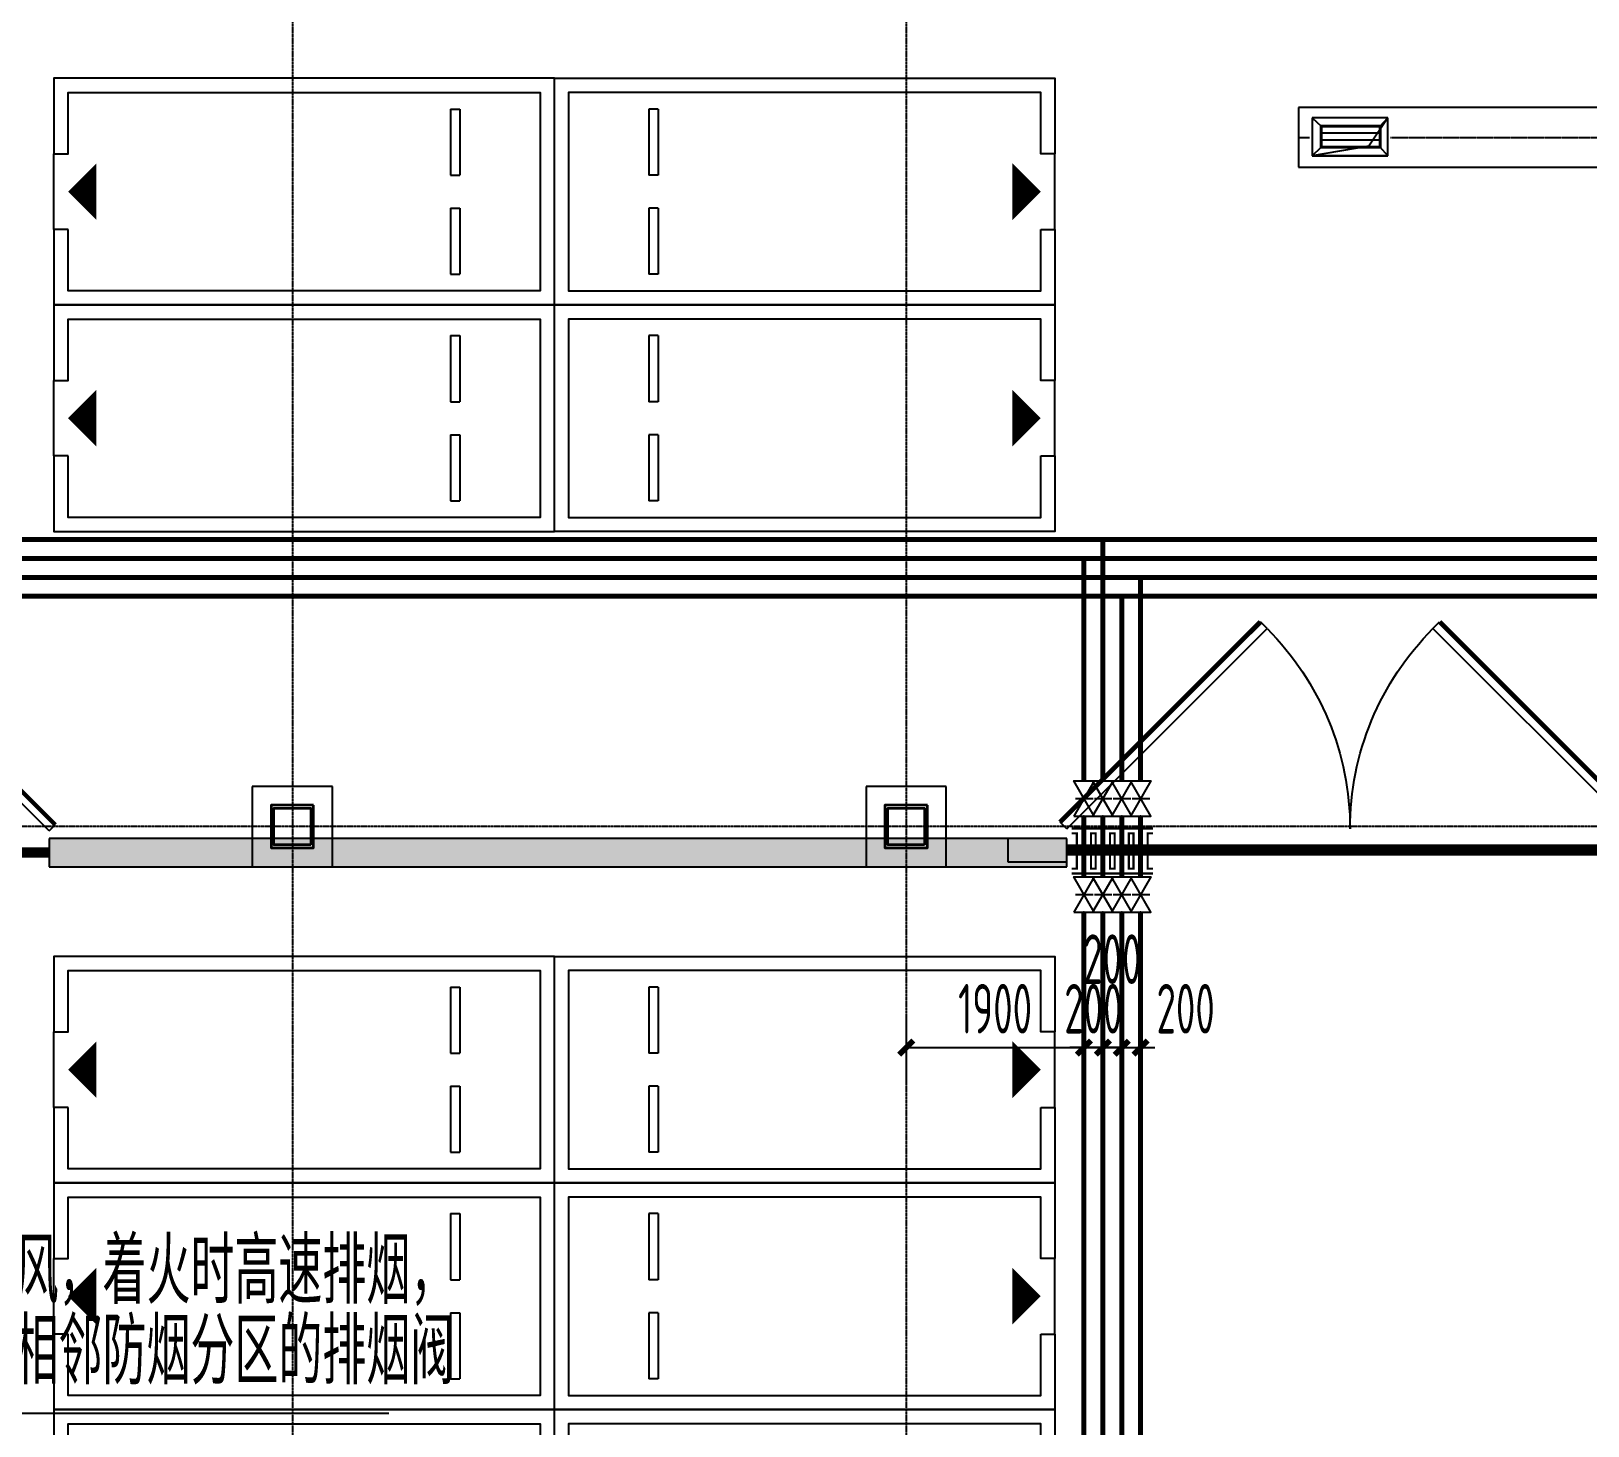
# Model space of a CAD drawing. Extents: x -20827274 to 1300756471, y -549375 to 3431892.
# Drawn here: x 50475 to 66960, y -213858 to -199085 of the extents above; entities that cross this region are included whole.
import ezdxf

# ---------------------------------------------------------------- set-up
doc = ezdxf.new("R2010")
doc.units = 0
doc.header["$LTSCALE"] = 10
for name, pattern in [('CENTER2', [1.125, 0.75, -0.125, 0.125, -0.125]), ('DASH', [0.35, 0.25, -0.1]), ('暖附图底图$0$DASH', [0.35, 0.25, -0.1]), ('暖附图底图$0$DOTE', [2.42, 2, -0.2, 0.02, -0.2])]:
    doc.linetypes.add(name, pattern=pattern)
for name, color, linetype in [('1-zs', 3, 'Continuous'), ('1-标注暖通', 4, 'Continuous'), ('DUCT-排烟中心线', 5, 'CENTER2'), ('DUCT-排烟管', 2, 'Continuous'), ('DUCT-排烟管立管', 2, 'Continuous'), ('DUCT-排烟管端线', 4, 'Continuous'), ('DUCT-排风风口', 7, 'Continuous'), ('H-PIPE-空冷供水', 122, 'Continuous'), ('H-PIPE-空冷回水', 122, 'DASH'), ('H-VALVE-空冷供水', 7, 'Continuous'), ('H-VALVE-空冷回水', 7, 'Continuous'), ('TH_DIM', 3, 'Continuous'), ('暖附图底图$0$00-停车位', 8, 'Continuous'), ('暖附图底图$0$1-标注暖通', 8, 'Continuous'), ('暖附图底图$0$A-COLUMN', 8, 'Continuous'), ('暖附图底图$0$A-PUB_HATCH', 8, 'Continuous'), ('暖附图底图$0$A-WALL', 8, 'Continuous'), ('暖附图底图$0$A-WINDOW', 8, 'Continuous'), ('暖附图底图$0$DOOR_FIRE', 8, 'Continuous'), ('暖附图底图$0$DOTE', 8, 'Continuous'), ('暖附图底图$0$S-柱', 8, 'Continuous'), ('暖附图底图$0$S-柱-填充', 8, 'Continuous'), ('暖附图底图$0$WINDOW_RF', 8, 'Continuous')]:
    doc.layers.add(name, color=color, linetype=linetype)
doc.styles.add('8B2_02_T3', font='tssdeng.shx', dxfattribs={"width": 0.6, "bigfont": 'TSSDCHN.shx'})
doc.styles.get("Standard").update_dxf_attribs({"font": 'TSSDENG.shx', "width": 0.7, "bigfont": 'TSSDCHN.shx'})
doc.dimstyles.new('_TCH_ARCH&&150', dxfattribs={"dimtxt": 525, "dimasz": 150, "dimexe": 375, "dimexo": 450, "dimgap": 150, "dimtad": 1, "dimdec": 0, "dimrnd": 50, "dimzin": 0, "dimdsep": 46, "dimtxsty": '8B2_02_T3', "dimblk": 'ARCHTICK', "dimcen": 0.09, "dimclrt": 7, "dimazin": 2, "dimtfac": 1, "dimtdec": 0, "dimtix": 1, "dimtmove": 2, "dimatfit": 3, "dimfxl": 0, "dimtolj": 1, "dimtzin": 0, "dimarcsym": 0})

# ---------------------------------------------------------------- blocks, each defined once
blk = doc.blocks.new('$风口$00000108')
for p, q in [((-250, 135), (-190, 75)), ((-250, -135), (-250, 135)), ((250, 135), (200, 75)), ((250, 135), (250, -135)), ((200, 25), (-190, 25)), ((-250, -135), (-190, -75)), ((200, -25), (-190, -25)), ((200, -75), (250, -135)), ((250, -135), (-250, -135))]:
    blk.add_line(p, q)
at = {"linetype": 'Continuous'}
blk.add_line((250, 135), (-250, 135), dxfattribs=at)
at = {"lineweight": 40}
for p, q in [((-190, 75), (200, 75)), ((-190, -75), (-190, 75)), ((200, 75), (200, -75)), ((-190, -75), (200, -75))]:
    blk.add_line(p, q, dxfattribs=at)
blk = doc.blocks.new('暖附图底图$0$车位2400x5300')
at = {"layer": '暖附图底图$0$00-停车位', "color": 251}
for p, q in [((-875, -1000), (-175, -1000)), ((-875, -1100), (-875, -1000)), ((-875, -1100), (-175, -1100)), ((-175, -1100), (-175, -1000)), ((175, -1000), (875, -1000)), ((175, -1100), (175, -1000)), ((175, -1100), (875, -1100)), ((875, -1100), (875, -1000)), ((400, -5300), (-400, -5300))]:
    blk.add_line(p, q, dxfattribs=at)
blk.add_lwpolyline([(400, -5150), (400, -5300), (1200, -5300), (1200, 0), (-1200, 0), (-1200, -5300), (-400, -5300), (-400, -5150), (-1050, -5150), (-1050, -150), (1050, -150), (1050, -5150), (400, -5150)], dxfattribs=at)
blk.add_lwpolyline([(0, -5150, 0, 600, 0), (0, -4850, 600, 600, 0)], format="xyseb", dxfattribs=at)
blk = doc.blocks.new('暖附图底图$0$A$C7EFF042E')
at = {"layer": '暖附图底图$0$A-COLUMN', "color": 6}
for p, q in [((36675, -26825), (35825, -26825)), ((35825, -26825), (35825, -27675)), ((36675, -27675), (36675, -26825)), ((43175, -26825), (42325, -26825)), ((42325, -26825), (42325, -27675)), ((43175, -27675), (43175, -26825)), ((35825, -27675), (36675, -27675)), ((42325, -27675), (43175, -27675))]:
    blk.add_line(p, q, dxfattribs=at)
at = {"layer": '暖附图底图$0$S-柱', "color": 6, "lineweight": 35}
for points in [[(36475, -27025), (36025, -27025), (36025, -27475), (36475, -27475)], [(36475, -27025), (36025, -27025), (36025, -27475), (36475, -27475)], [(42975, -27025), (42525, -27025), (42525, -27475), (42975, -27475)], [(42975, -27025), (42525, -27025), (42525, -27475), (42975, -27475)]]:
    blk.add_lwpolyline(points, close=True, dxfattribs=at)
at = {"layer": '暖附图底图$0$S-柱-填充', "color": 6, "lineweight": 35}
for points in [[(36445, -27445), (36055, -27445), (36055, -27055), (36445, -27055)], [(42945, -27445), (42555, -27445), (42555, -27055), (42945, -27055)]]:
    blk.add_lwpolyline(points, close=True, dxfattribs=at)
blk = doc.blocks.new('暖附图底图$0$$DorLib2D$00000091')
for p, q in [((-0.5, 0.0417), (-0.1464, 0.3952)), ((-0.1464, 0.3952), (-0.1582, 0.407)), ((0.1464, 0.3952), (0.1582, 0.407)), ((0.5, 0.0417), (0.1464, 0.3952)), ((-0.5, 0.0417), (-0.5118, 0.0535)), ((0.5, 0.0417), (0.5118, 0.0535))]:
    blk.add_line(p, q)
at = {"const_width": 0.00833}
for points in [[(-0.5118, 0.0535), (-0.1582, 0.407)], [(0.5118, 0.0535), (0.1582, 0.407)]]:
    blk.add_lwpolyline(points, dxfattribs=at)
for centre, start, end in [((-0.5, 0.0417), 0, 45), ((0.5, 0.0417), 135, 180)]:
    blk.add_arc(centre, 0.5, start, end)
blk = doc.blocks.new('暖附图底图$0$$DorLib2D$00000213')
at = {"color": 0, "linetype": '暖附图底图$0$DASH', "const_width": 0.02}
blk.add_lwpolyline([(0.5, 0), (-0.5, 0)], dxfattribs=at)
blk = doc.blocks.new('暖附图底图$0$AFSFCS')
at = {"layer": '暖附图底图$0$A-PUB_HATCH'}
blk.add_hatch(color=256, dxfattribs=at).paths.add_polyline_path([(50666.4, -207935.4), (61441.4, -207935.4), (61441.4, -207635.4), (50666.4, -207635.4)])
at = {"layer": '暖附图底图$0$A-WALL'}
for p, q in [((61441.4, -207635.4), (50666.4, -207635.4)), ((50666.4, -207635.4), (50666.4, -207935.4)), ((61441.4, -207635.4), (60816.4, -207635.4)), ((60816.4, -207635.4), (60816.4, -207885.4)), ((61441.4, -207935.4), (61441.4, -207635.4)), ((61441.4, -207885.4), (61441.4, -207635.4)), ((50666.4, -207935.4), (61441.4, -207935.4)), ((60816.4, -207885.4), (61441.4, -207885.4))]:
    blk.add_line(p, q, dxfattribs=at)
at = {"layer": '暖附图底图$0$DOTE', "color": 16, "linetype": '暖附图底图$0$DOTE', "ltscale": 1.5}
for p, q in [((53241.4, -155629.3), (53241.4, -385768.2)), ((59741.4, -155629.3), (59741.4, -385768.2)), ((145070.3, -207510.4), (4332, -207510.4))]:
    blk.add_line(p, q, dxfattribs=at)
blk.add_blockref('暖附图底图$0$A$C7EFF042E', (16991.4, -180260.4))
at = {"layer": '暖附图底图$0$00-停车位', "rotation": 270}
for p in [(56016.4, -200785.4), (56016.4, -203185.4), (56016.4, -210085.4), (56016.4, -212485.4), (56016.4, -214885.4)]:
    blk.add_blockref('暖附图底图$0$车位2400x5300', p, dxfattribs=at)
at = {"layer": '暖附图底图$0$00-停车位', "xscale": -1, "rotation": 89.99999997188226}
for p in [(56016.4, -200785.4), (56016.4, -203185.4), (56016.4, -210085.4), (56016.4, -212485.4), (56016.4, -214885.4)]:
    blk.add_blockref('暖附图底图$0$车位2400x5300', p, dxfattribs=at)
at = {"layer": '暖附图底图$0$A-WINDOW', "xscale": -5500, "yscale": 5500, "zscale": 100, "rotation": 180}
blk.add_blockref('暖附图底图$0$$DorLib2D$00000213', (47916.4, -207785.4), dxfattribs=at)
at = {"layer": '暖附图底图$0$DOOR_FIRE', "xscale": 6000, "yscale": 6000, "zscale": 250, "rotation": 180}
blk.add_blockref('暖附图底图$0$$DorLib2D$00000213', (64441.4, -207760.4), dxfattribs=at)
at = {"layer": '暖附图底图$0$WINDOW_RF', "rotation": 180}
for p, xscale, yscale, zscale in [((64441.4, -207785.4), 6000, -6000, 300), ((47916.4, -207785.4), 5500, -5500, 100)]:
    blk.add_blockref('暖附图底图$0$$DorLib2D$00000091', p, dxfattribs=dict(at, xscale=xscale, yscale=yscale, zscale=zscale))
blk = doc.blocks.new('暖附图底图')
at = {"layer": '暖附图底图$0$1-标注暖通', "linetype": '暖附图底图$0$DASH'}
blk.add_blockref('暖附图底图$0$AFSFCS', (500000, 0), dxfattribs=at)
blk = doc.blocks.new('_ArchTick')
at = {"color": 0, "linetype": 'ByBlock', "const_width": 0.4}
blk.add_lwpolyline([(-0.5, -0.5), (0.5, 0.5)], dxfattribs=at)
blk = doc.blocks.new('*D1110')
at = {"layer": 'Defpoints', "color": 0, "transparency": 16777216}
for p in [(59741, -209052), (61624, -209052), (61624, -209852)]:
    blk.add_point(p, dxfattribs=at)
at = {"layer": 'TH_DIM', "color": 0, "lineweight": -2, "transparency": 16777216}
for p, q in [((59741, -209502), (59741, -210227)), ((61624, -209502), (61624, -210227)), ((59741, -209852), (61624, -209852))]:
    blk.add_line(p, q, dxfattribs=at)
at = {"layer": 'TH_DIM', "color": 0, "lineweight": -2, "transparency": 16777216, "xscale": 150, "yscale": 150, "zscale": 150, "rotation": 180}
blk.add_blockref('_ArchTick', (59741, -209852), dxfattribs=at)
at = {"layer": 'TH_DIM', "color": 0, "lineweight": -2, "transparency": 16777216, "xscale": 150, "yscale": 150, "zscale": 150}
blk.add_blockref('_ArchTick', (61624, -209852), dxfattribs=at)
at = {"layer": 'TH_DIM', "color": 7, "transparency": 16777216, "insert": (60683, -209440), "char_height": 525, "attachment_point": 5, "style": '8B2_02_T3'}
blk.add_mtext('\\A1;1900', dxfattribs=at)
blk = doc.blocks.new('*D1111')
at = {"layer": 'Defpoints', "color": 0, "transparency": 16777216}
for p in [(61624, -209052), (61824, -209052), (61824, -209852)]:
    blk.add_point(p, dxfattribs=at)
at = {"layer": 'TH_DIM', "color": 0, "lineweight": -2, "transparency": 16777216}
for p, q in [((61624, -209502), (61624, -210227)), ((61824, -209502), (61824, -210227)), ((61624, -209852), (61474, -209852)), ((61624, -209852), (61824, -209852)), ((61824, -209852), (61974, -209852))]:
    blk.add_line(p, q, dxfattribs=at)
at = {"layer": 'TH_DIM', "color": 0, "lineweight": -2, "transparency": 16777216, "xscale": 150, "yscale": 150, "zscale": 150}
blk.add_blockref('_ArchTick', (61624, -209852), dxfattribs=at)
at = {"layer": 'TH_DIM', "color": 0, "lineweight": -2, "transparency": 16777216, "xscale": 150, "yscale": 150, "zscale": 150, "rotation": 180}
blk.add_blockref('_ArchTick', (61824, -209852), dxfattribs=at)
at = {"layer": 'TH_DIM', "color": 7, "transparency": 16777216, "insert": (61724, -209440), "char_height": 525, "attachment_point": 5, "style": '8B2_02_T3'}
blk.add_mtext('\\A1;200', dxfattribs=at)
blk = doc.blocks.new('*D1112')
at = {"layer": 'Defpoints', "color": 0, "transparency": 16777216}
for p in [(61824, -209052), (62024, -209052), (62024, -209852)]:
    blk.add_point(p, dxfattribs=at)
at = {"layer": 'TH_DIM', "color": 0, "lineweight": -2, "transparency": 16777216}
for p, q in [((61824, -209502), (61824, -210227)), ((62024, -209502), (62024, -210227)), ((61824, -209852), (61674, -209852)), ((61824, -209852), (62024, -209852)), ((62024, -209852), (62174, -209852))]:
    blk.add_line(p, q, dxfattribs=at)
at = {"layer": 'TH_DIM', "color": 0, "lineweight": -2, "transparency": 16777216, "xscale": 150, "yscale": 150, "zscale": 150}
blk.add_blockref('_ArchTick', (61824, -209852), dxfattribs=at)
at = {"layer": 'TH_DIM', "color": 0, "lineweight": -2, "transparency": 16777216, "xscale": 150, "yscale": 150, "zscale": 150, "rotation": 180}
blk.add_blockref('_ArchTick', (62024, -209852), dxfattribs=at)
at = {"layer": 'TH_DIM', "color": 7, "transparency": 16777216, "insert": (61924, -208915), "char_height": 525, "attachment_point": 5, "style": '8B2_02_T3'}
blk.add_mtext('\\A1;200', dxfattribs=at)
blk = doc.blocks.new('*D1113')
at = {"layer": 'Defpoints', "color": 0, "transparency": 16777216}
for p in [(62024, -209052), (62224, -209052), (62224, -209852)]:
    blk.add_point(p, dxfattribs=at)
at = {"layer": 'TH_DIM', "color": 0, "lineweight": -2, "transparency": 16777216}
for p, q in [((62024, -209502), (62024, -210227)), ((62224, -209502), (62224, -210227)), ((62024, -209852), (61874, -209852)), ((62024, -209852), (62224, -209852)), ((62224, -209852), (62374, -209852))]:
    blk.add_line(p, q, dxfattribs=at)
at = {"layer": 'TH_DIM', "color": 0, "lineweight": -2, "transparency": 16777216, "xscale": 150, "yscale": 150, "zscale": 150}
blk.add_blockref('_ArchTick', (62024, -209852), dxfattribs=at)
at = {"layer": 'TH_DIM', "color": 0, "lineweight": -2, "transparency": 16777216, "xscale": 150, "yscale": 150, "zscale": 150, "rotation": 180}
blk.add_blockref('_ArchTick', (62224, -209852), dxfattribs=at)
at = {"layer": 'TH_DIM', "color": 7, "transparency": 16777216, "insert": (62701, -209440), "char_height": 525, "attachment_point": 5, "style": '8B2_02_T3'}
blk.add_mtext('\\A1;200', dxfattribs=at)
blk = doc.blocks.new('$VALVE$00000296')
for points in [[(-125, 72), (-125, -72), (125, 72), (125, -72), (-125, 72)], [(0, 60), (0, -64)]]:
    blk.add_lwpolyline(points)
for p in [(-125, 0), (125, 0)]:
    blk.add_point(p)
blk = doc.blocks.new('$VALVE$00000547')
at = {"const_width": 30}
for points in [[(-317, 175), (-317, 175), (-317, -175)], [(0, 100), (-250, 100), (-250, 175)], [(0, 100), (0, 175)], [(0, 100), (250, 100), (250, 175)], [(317, 175), (317, 175), (317, -175)], [(-250, -175), (-250, -100), (0, -100)], [(0, -175), (0, -100)], [(250, -175), (250, -100), (0, -100)]]:
    blk.add_lwpolyline(points, dxfattribs=at)

msp = doc.modelspace()

# ---------------------------------------------------------------- linework, layer by layer
at = {"layer": '1-标注暖通'}
msp.add_line((54263.1, -213727.1), (45706.6, -213727.1), dxfattribs=at)
at = {"layer": 'DUCT-排烟中心线'}
for p, q in [((63896.8, -200210.4), (64011.4, -200210.4)), ((64871.4, -200210.4), (78993.4, -200210.4))]:
    msp.add_line(p, q, dxfattribs=at)
at = {"layer": 'DUCT-排烟管'}
for p, q in [((78993.4, -199895.4), (63896.8, -199895.4)), ((63896.8, -199895.4), (63896.8, -200525.4)), ((63896.8, -200525.4), (78993.4, -200525.4))]:
    msp.add_line(p, q, dxfattribs=at)
at = {"layer": 'DUCT-排烟管立管'}
for p, q in [((64841.4, -200004.7), (64041.4, -200004.7)), ((64041.4, -200004.7), (64041.4, -200404.7)), ((64841.4, -200404.7), (64841.4, -200004.7)), ((64041.4, -200404.7), (64841.4, -200404.7))]:
    msp.add_line(p, q, dxfattribs=at)
at = {"layer": 'DUCT-排烟管端线'}
for p, q in [((64841.4, -200004.7), (64641.4, -200304.7)), ((64641.4, -200304.7), (64041.4, -200404.7))]:
    msp.add_line(p, q, dxfattribs=at)
at = {"layer": 'H-PIPE-空冷供水', "linetype": 'Continuous', "ltscale": 1.5, "const_width": 52.5}
for points in [[(47307, -204670.4), (61624, -204670.4)], [(61624, -204670.4), (62024, -204670.4)], [(61624, -205070.4), (61624, -204670.4)], [(62024, -204670.4), (97415.5, -204670.4)], [(46907, -205070.4), (61624, -205070.4)], [(61624, -207025.2), (61624, -205070.4)], [(61624, -205070.4), (97815.5, -205075.5)], [(62024, -207025.2), (62024, -205075.5)], [(61624, -208043.6), (61624, -207400.2)], [(62024, -208043.6), (62024, -207400.2)], [(61624, -231641.7), (61624, -208418.6)], [(62024, -232207.8), (62024, -208418.6)]]:
    msp.add_lwpolyline(points, dxfattribs=at)
at = {"layer": 'H-PIPE-空冷回水', "linetype": 'DASH', "ltscale": 1.5, "const_width": 52.5}
for points in [[(47507, -204470.4), (61824, -204470.4)], [(61824, -204669.7), (61824, -204470.4)], [(61824, -204470.4), (62224, -204470.4)], [(62224, -204470.4), (97215.5, -204470.4)], [(61824, -204669.7), (62224, -204669.7)], [(61824, -204873.7), (61824, -204669.7)], [(47107, -204873.7), (61824, -204873.7)], [(61824, -207025.2), (61824, -204873.7)], [(61824, -204873.7), (62224, -204873.7)], [(62224, -207025.2), (62224, -204873.7)], [(62224, -204873.7), (97615.5, -204875.5)], [(61824, -208043.6), (61824, -207400.2)], [(62224, -208043.6), (62224, -207400.2)], [(61824, -231901.3), (61824, -208418.6)], [(62224, -232467.4), (62224, -208418.6)]]:
    msp.add_lwpolyline(points, dxfattribs=at)

# ---------------------------------------------------------------- block references
at = {"layer": '1-zs'}
msp.add_blockref('暖附图底图', (-500000, 0), dxfattribs=at)
at = {"layer": 'DUCT-排风风口', "xscale": 1.6, "yscale": -1.481481481481482}
msp.add_blockref('$风口$00000108', (64441.4, -200204.7, 2600), dxfattribs=at)
at = {"layer": 'H-VALVE-空冷供水', "rotation": 89.99999999999999}
for name, p, xscale, yscale, zscale in [('$VALVE$00000296', (61624, -207212.7), 1.5, 1.5, 1.5), ('$VALVE$00000296', (62024, -207212.7), 1.5, 1.5, 1.5), ('$VALVE$00000547', (61624, -207769.4), 0.75, 0.75, 0.75), ('$VALVE$00000547', (61824, -207769.4), 0.75, 0.75, 0.75), ('$VALVE$00000547', (62024, -207769.4), 0.75, 0.75, 0.75), ('$VALVE$00000547', (62224, -207769.4), 0.75, 0.75, 0.75), ('$VALVE$00000296', (61624, -208231.1), 1.5, 1.5, 1.5), ('$VALVE$00000296', (62024, -208231.1), 1.5, 1.5, 1.5)]:
    msp.add_blockref(name, p, dxfattribs=dict(at, xscale=xscale, yscale=yscale, zscale=zscale))
at = {"layer": 'H-VALVE-空冷回水', "xscale": 1.5, "yscale": 1.5, "zscale": 1.5, "rotation": 89.99999999999999}
for p in [(61824, -207212.7), (62224, -207212.7), (61824, -208231.1), (62224, -208231.1)]:
    msp.add_blockref('$VALVE$00000296', p, dxfattribs=at)

# ---------------------------------------------------------------- texts
at = {"layer": '1-标注暖通', "width": 0.7}
for s, p in [('双速风机，平时低速排风，着火时高速排烟，', (45645.4, -212565.7)), ('并打开着火防烟分区及相邻防烟分区的排烟阀', (45645.4, -213418.6))]:
    msp.add_text(s, height=700, dxfattribs=at).set_placement(p)

# ---------------------------------------------------------------- dimensions: what is measured, and where the dimension line sits
at = {"layer": 'TH_DIM'}
for base, p1, p2, picture, middle in [((62024, -209852.3), (61824, -209052.3), (62024, -209052.3), '*D1112', (61924, -208914.8)), ((62224, -209852.3), (62024, -209052.3), (62224, -209052.3), '*D1113', (62701.2, -209439.8))]:
    dim = msp.add_linear_dim(base=base, p1=p1, p2=p2, angle=0, dimstyle='_TCH_ARCH&&150', dxfattribs=at)
    dim.commit()
    dim.dimension.update_dxf_attribs({"geometry": picture, "text_midpoint": middle, "dimtype": 129})
for p1, p2, picture, middle in [((59741.4, -209052.3), (61624, -209052.3), '*D1110', (60682.7, -209439.8)), ((61624, -209052.3), (61824, -209052.3), '*D1111', (61724, -209439.8))]:
    dim = msp.add_aligned_dim(p1=p1, p2=p2, distance=-800, dimstyle='_TCH_ARCH&&150', dxfattribs=at)
    dim.commit()
    dim.dimension.update_dxf_attribs({"geometry": picture, "text_midpoint": middle})

doc.saveas('drawing.dxf')
